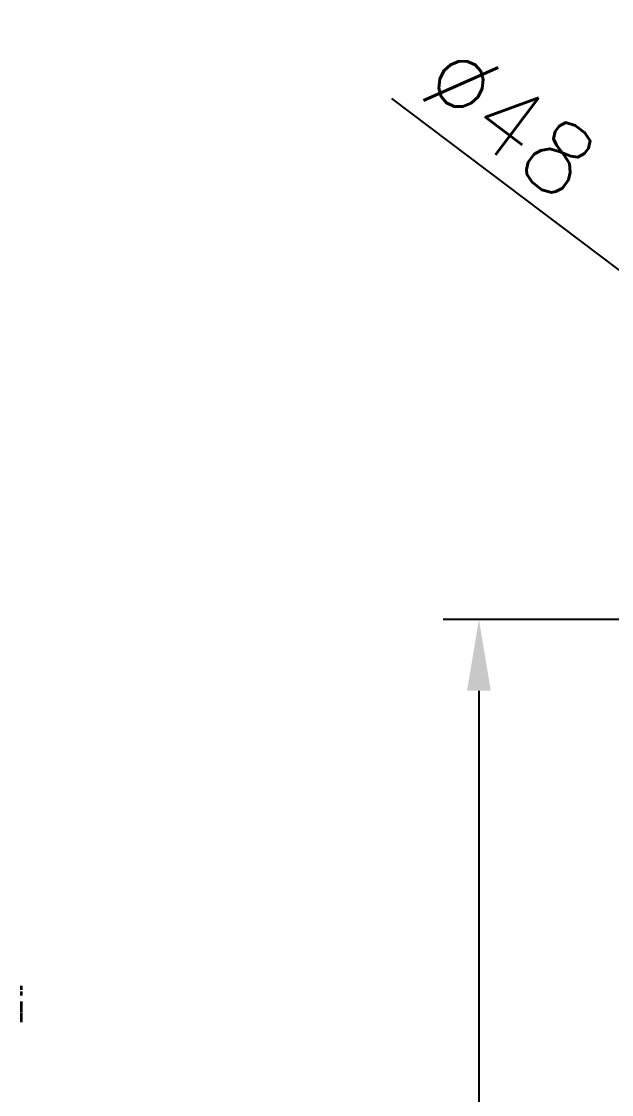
# Model space of a CAD drawing. Header units: millimetres. Extents: x 3171 to 3496, y 686 to 979.
# Drawn here: x 3382.2 to 3413.3, y 873.8 to 930.2 of the extents above; entities that cross this region are included whole.
import ezdxf

# ---------------------------------------------------------------- set-up
doc = ezdxf.new("R2010")
doc.units = ezdxf.units.MM
doc.header["$LTSCALE"] = 0.5
doc.layers.add('尺寸线', color=3, linetype='Continuous', lineweight=13)
doc.layers.add('粗实线', color=7, linetype='Continuous', lineweight=35)
doc.styles.add('数字和字母', font='romans.shx')
doc.dimstyles.new('轮趣标注1比1', dxfattribs={"dimscale": 1.5, "dimtxt": 2.5, "dimasz": 2.5, "dimexe": 1.25, "dimexo": 0.5, "dimtad": 1, "dimdec": 1, "dimdsep": 46, "dimtxsty": '数字和字母', "dimcen": 2.5, "dimadec": 0, "dimazin": 2, "dimtfac": 1, "dimtmove": 0, "dimatfit": 3, "dimfxl": 1, "dimtolj": 1, "dimarcsym": 0})

# ---------------------------------------------------------------- blocks, each defined once
blk = doc.blocks.new('*D51')
at = {"layer": 'Defpoints', "color": 0}
for p in [(3438.021, 898.746), (3406.306, 787.046), (3438.021, 787.046)]:
    blk.add_point(p, dxfattribs=at)
at = {"layer": '尺寸线', "color": 0, "lineweight": -2}
for p, q in [((3437.271, 898.746), (3404.431, 898.746)), ((3406.306, 894.996), (3406.306, 790.796)), ((3437.271, 787.046), (3404.431, 787.046))]:
    blk.add_line(p, q, dxfattribs=at)
at = {"layer": '尺寸线', "color": 0}
for points in [[(3406.931, 894.996), (3405.681, 894.996), (3406.306, 898.746)], [(3405.681, 790.796), (3406.931, 790.796), (3406.306, 787.046)]]:
    blk.add_solid(points, dxfattribs=at)
at = {"layer": '尺寸线', "color": 0, "insert": (3403.493, 842.896), "char_height": 3.75, "attachment_point": 5, "rotation": 90, "style": '数字和字母'}
blk.add_mtext('\\A1;111.7', dxfattribs=at)
blk = doc.blocks.new('*D54')
at = {"layer": 'Defpoints', "color": 0}
for p in [(3418.859, 913.193), (3457.183, 884.3)]:
    blk.add_point(p, dxfattribs=at)
at = {"layer": '尺寸线', "color": 0, "lineweight": -2}
for p, q in [((3401.714, 926.119), (3415.865, 915.45)), ((3457.183, 884.3), (3418.859, 913.193)), ((3460.178, 882.042), (3463.172, 879.785))]:
    blk.add_line(p, q, dxfattribs=at)
blk.add_arc((3438.021, 898.746), 23.998, 141.076, 147.4646, dxfattribs=at)
at = {"layer": '尺寸线', "color": 0}
for points in [[(3415.488, 914.951), (3416.241, 915.949), (3418.859, 913.193)], [(3460.554, 882.541), (3459.801, 881.543), (3457.183, 884.3)]]:
    blk.add_solid(points, dxfattribs=at)
at = {"layer": '尺寸线', "color": 0, "insert": (3407.929, 924.955), "char_height": 3.75, "attachment_point": 5, "rotation": 322.9868, "style": '数字和字母'}
blk.add_mtext('\\A1;∅48', dxfattribs=at)

msp = doc.modelspace()

# ---------------------------------------------------------------- linework, layer by layer
at = {"layer": '粗实线'}
for p, q in [((3382.245, 879.28), (3382.245, 879.494)), ((3382.245, 878.978), (3382.245, 879.187)), ((3382.245, 878.107), (3382.245, 878.659)), ((3382.245, 877.686), (3382.245, 878.068)), ((3382.245, 877.579), (3382.245, 877.684))]:
    msp.add_line(p, q, dxfattribs=at)

# ---------------------------------------------------------------- dimensions: what is measured, and where the dimension line sits
at = {"layer": '尺寸线'}
dim = msp.add_diameter_dim_2p(p1=(3457.183, 884.3), p2=(3418.859, 913.193), dimstyle='轮趣标注1比1', dxfattribs=at)
dim.commit()
dim.dimension.update_dxf_attribs({"geometry": '*D54', "text_midpoint": (3406.236, 922.71), "dimtype": 163})
dim = msp.add_linear_dim(base=(3406.306, 787.046), p1=(3438.021, 898.746), p2=(3438.021, 787.046), angle=90, dimstyle='轮趣标注1比1', dxfattribs=at)
dim.commit()
dim.dimension.update_dxf_attribs({"geometry": '*D51', "text_midpoint": (3403.493, 842.896)})

doc.saveas('drawing.dxf')
